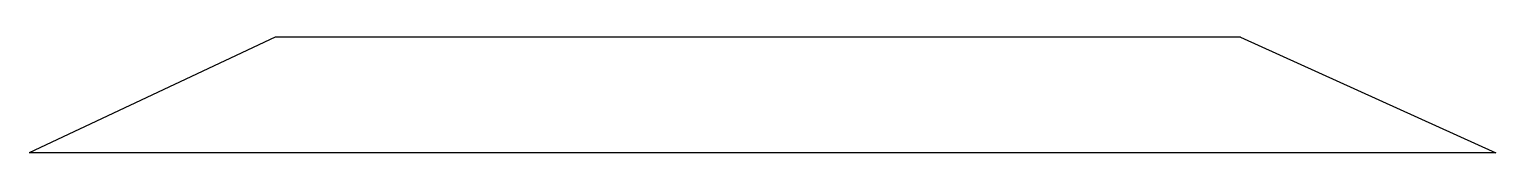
# Model space of a CAD drawing. Header units: millimetres. Extents: x -160 to 162, y 0 to 26.
import ezdxf

# ---------------------------------------------------------------- set-up
doc = ezdxf.new("R2010")
doc.units = ezdxf.units.MM

msp = doc.modelspace()

# ---------------------------------------------------------------- linework, layer by layer
at = {"color": 7, "linetype": 'Continuous', "lineweight": 25}
for p, q in [((-106, 25.54), (-160, 0)), ((106, 25.54), (-106, 25.54)), ((106, 25.54), (162, 0)), ((162, 0), (-160, 0))]:
    msp.add_line(p, q, dxfattribs=at)

doc.saveas('drawing.dxf')
